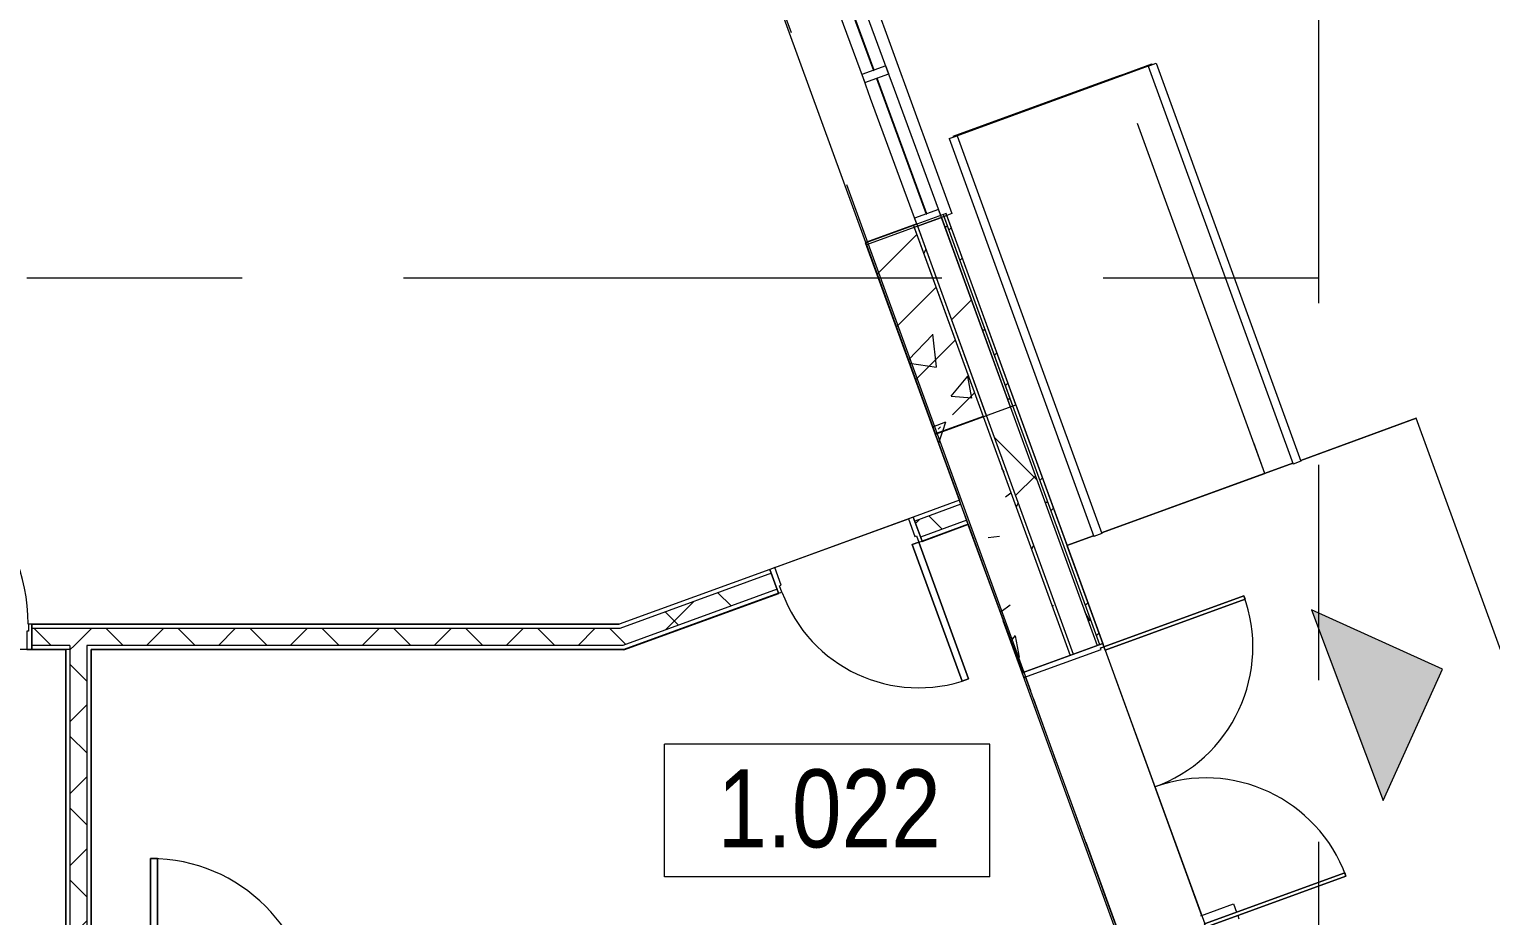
# Model space of a CAD drawing. Header units: millimetres. Extents: x 46431 to 216095, y -43515 to 31605.
# Drawn here: x 142567 to 151187, y -28042 to -22815 of the extents above; entities that cross this region are included whole.
import ezdxf

# ---------------------------------------------------------------- set-up
doc = ezdxf.new("R2010")
doc.units = ezdxf.units.MM
doc.linetypes.add('IMPORT-01 Штриховая _2 мм_', pattern=[600, 400, -200])
doc.linetypes.add('Осевые', pattern=[6350, 1270, -952.5, 3175, -952.5])
for name, color, linetype, lineweight in [('_Разделитель помещений_', 7, 'IMPORT-01 Штриховая _2 мм_', 9), ('Двери', 7, 'Continuous', 9), ('Импосты витража', 7, 'Continuous', 9), ('Импосты витража-1', 7, 'Continuous', 18), ('Каркас_Импост', 7, 'Continuous', 9), ('Марки помещений', 7, 'Continuous', 9), ('Обобщенные модели', 7, 'Continuous', 9), ('Общие ребра', 7, 'Continuous', 9), ('Ограждение', 7, 'Continuous', 9), ('Оси-2', 7, 'Осевые', 9), ('Пандус', 7, 'Continuous', 9), ('Панель', 7, 'Continuous', 9), ('Перекрытия', 7, 'Continuous', 9), ('Поручни', 7, 'Continuous', 9), ('Стены', 7, 'Continuous', 9), ('Стены-1', 7, 'Continuous', 18), ('Штриховка разреза-3', 7, 'Continuous', 9)]:
    doc.layers.add(name, color=color, linetype=linetype, lineweight=lineweight)
doc.layers.add('Линии-2', color=1, linetype='Continuous', lineweight=9, true_color=0xff0000)
doc.layers.add('Элементы узлов-2', color=1, linetype='Continuous', lineweight=9, true_color=0xff0000)
doc.styles.add('Arial Narrow_1', font='Arial Narrow.ttf', dxfattribs={"height": 460})
pattern_1 = [(45, (0, 0), (-212.13203, 212.13203), []), (135, (0, 0), (-212.13203, -212.13203), [])]
pattern_2 = [(45, (0, 0), (-502.8943, 502.8943), []), (45, (0, 762), (-502.8943, 502.8943), [])]
pattern_3 = [(50, (0, 0), (1457.472, -127.512), [152.4, -1676.4]), (355, (0, 0), (-281.942, 1528.454), [121.92, -1341.12]), (100.451, (121.5, -10.6), (1175.541, 1400.933), [129.52, -1424.721]), (46.184, (0, 406.4), (2168.632, -336.342), [228.6, -2514.6]), (96.636, (180.7, 378.4), (1899.22, 1979.42), [194.28, -2137.08]), (351.184, (0, 406.4), (1899.24, 1979.402), [182.88, -2011.68]), (21, (203.2, 304.8), (1212.915, -818.1215), [152.4, -1676.4]), (326, (203.2, 304.8), (494.417, 1473.504), [121.92, -1341.12]), (71.451, (304.3, 236.6), (1707.337, 655.37), [129.52, -1424.721]), (37.5, (0, 0), (24.7094, 676.4402), [67.056, -1257.808, 67.056, -1294.384, -1346.2]), (37.5, (0, 0), (24.7094, 676.4402), [-2686.304, 67.056, -1279.144]), (7.5, (0, 0), (534.5577, 801.4443), [67.056, -709.168, 67.056, -1227.328, -513.08]), (7.5, (0, 0), (534.5577, 801.4443), [-2070.608, 67.056, -446.024]), (327.5, (-453.14, 0), (1084.7275, -45.8312), [67.056, -440.944, 67.056, -1517.904, -2103.12]), (327.5, (-453.14, 0), (1084.7275, -45.8312), [-2092.96, 67.056, -2036.064]), (317.5, (-656.3, 0), (1185.0347, 203.4135), [67.056, -593.344, 67.056, -985.52, -1493.52]), (317.5, (-656.3, 0), (1185.0347, 203.4135), [-1712.976, 67.056, -1426.464])]
pattern_4 = [(0, (0, 0), (812.8, 203.2), [67.056, -542.544, 67.056, -542.544, -3251.2]), (0, (0, 0), (812.8, 203.2), [-1219.2, 67.056, -1152.144, 67.056, -542.544, -1422.4]), (0, (0, 0), (812.8, 203.2), [-3048, 67.056, -339.344, 67.056, -948.944]), (120, (304.8, 101.6), (-582.37636, 602.30545), [67.056, -542.544, 67.056, -542.544, -3251.2]), (120, (304.8, 101.6), (-582.37636, 602.30545), [-1219.2, 67.056, -1152.144, 67.056, -542.544, -1422.4]), (120, (304.8, 101.6), (-582.37636, 602.30545), [-3048, 67.056, -339.344, 67.056, -948.944]), (240, (406.4, 508), (-230.42364, -805.50545), [67.056, -542.544, 67.056, -542.544, -3251.2]), (240, (406.4, 508), (-230.42364, -805.50545), [-1219.2, 67.056, -1152.144, 67.056, -542.544, -1422.4]), (240, (406.4, 508), (-230.42364, -805.50545), [-3048, 67.056, -339.344, 67.056, -948.944])]
pattern_5 = [(45, (0, 0), (-707.107, 707.107), []), (135, (0, 0), (-707.107, -707.107), [])]

# ---------------------------------------------------------------- blocks, each defined once
blk = doc.blocks.new('Дверь - Однопольная - ДВ1_21х10-6240598-План 1-го этажа на отм_ -6_000')
at = {"layer": 'Двери'}
for p, q in [((-439, 1058), (-479, 1058)), ((-479, 1058), (-479, 100)), ((-439, 100), (-439, 1058)), ((-479, 100), (-439, 100))]:
    blk.add_line(p, q, dxfattribs=at)
blk.add_arc((-479, 100), 958, 360, 90, dxfattribs=at)
at = {"layer": 'Каркас_Импост'}
for p, q in [((-480, 100), (-500, 100)), ((-500, 100), (-500, -100)), ((-480, 60), (-480, 100)), ((500, 100), (480, 100)), ((480, 100), (480, 60)), ((500, -100), (500, 100)), ((-470, 60), (-480, 60)), ((-470, -100), (-470, 60)), ((480, 60), (470, 60)), ((470, 60), (470, -100)), ((-500, -100), (-470, -100)), ((470, -100), (500, -100))]:
    blk.add_line(p, q, dxfattribs=at)
at = {"layer": 'Панель'}
for p, q in [((-479, 1058), (-439, 1058)), ((-479, 100), (-479, 1058)), ((-439, 1058), (-439, 100)), ((-439, 100), (-479, 100))]:
    blk.add_line(p, q, dxfattribs=at)
blk = doc.blocks.new('Дверь - Однопольная - ДВ11_21х9-6240635-План 1-го этажа на отм_ -6_000')
at = {"layer": 'Двери'}
for p, q in [((-389, 933), (-429, 933)), ((-429, 933), (-429, 75)), ((-389, 75), (-389, 933)), ((-429, 75), (-389, 75))]:
    blk.add_line(p, q, dxfattribs=at)
blk.add_arc((-429, 75), 858, 360, 90, dxfattribs=at)
at = {"layer": 'Каркас_Импост'}
for p, q in [((-430, 75), (-450, 75)), ((-450, 75), (-450, -75)), ((-430, 35), (-430, 75)), ((-420, 35), (-430, 35)), ((-420, -75), (-420, 35)), ((430, 35), (420, 35)), ((420, 35), (420, -75)), ((450, 75), (430, 75)), ((430, 75), (430, 35)), ((450, -75), (450, 75)), ((-450, -75), (-420, -75)), ((420, -75), (450, -75))]:
    blk.add_line(p, q, dxfattribs=at)
at = {"layer": 'Панель'}
for p, q in [((-429, 933), (-389, 933)), ((-429, 75), (-429, 933)), ((-389, 933), (-389, 75)), ((-389, 75), (-429, 75))]:
    blk.add_line(p, q, dxfattribs=at)
blk = doc.blocks.new('Дверь - Двупольная_наруж_стемалит - ДН8_27-18-8171656-План 1-го этажа на отм_ -6_000')
at = {"layer": 'Двери'}
for p, q in [((-859, 1131.2), (-879, 1131.2)), ((-879, 1131.2), (-879, 252.2)), ((-859, 252.2), (-859, 1131.2)), ((859, 252.2), (859, 1131.2)), ((859, 1131.2), (879, 1131.2)), ((879, 1131.2), (879, 252.2)), ((-879, 252.2), (-859, 252.2)), ((879, 252.2), (859, 252.2))]:
    blk.add_line(p, q, dxfattribs=at)
for centre, start, end in [((-879, 252.2), 360, 90), ((879, 252.2), 90, 180)]:
    blk.add_arc(centre, 879, start, end, dxfattribs=at)
at = {"layer": 'Каркас_Импост'}
for p, q in [((-880, 252.5), (-900, 252.5)), ((-900, 252.5), (-900, -252.5)), ((-880, 232.5), (-880, 252.5)), ((-870, 232.5), (-880, 232.5)), ((-870, -252.5), (-870, 232.5)), ((880, 232.5), (870, 232.5)), ((870, 232.5), (870, -252.5)), ((900, 252.5), (880, 252.5)), ((880, 252.5), (880, 232.5)), ((900, -252.5), (900, 252.5)), ((-900, -252.5), (-870, -252.5)), ((870, -252.5), (900, -252.5))]:
    blk.add_line(p, q, dxfattribs=at)
at = {"layer": 'Панель'}
for p, q in [((-879, 1131.2), (-859, 1131.2)), ((-879, 252.2), (-879, 1131.2)), ((-859, 1131.2), (-859, 252.2)), ((859, 1131.2), (859, 252.2)), ((879, 1131.2), (859, 1131.2)), ((879, 252.2), (879, 1131.2)), ((-859, 252.2), (-879, 252.2)), ((859, 252.2), (879, 252.2))]:
    blk.add_line(p, q, dxfattribs=at)
blk = doc.blocks.new('Крыльцо 19 А-Б - Крыльцо 19 А-Б-1325646-План 1-го этажа на отм_ -6_000')
at = {"layer": 'Обобщенные модели'}
h = blk.add_hatch(dxfattribs=at)
h.set_pattern_fill('FP_52', color=256, style=0, pattern_type=2)
h.set_pattern_definition(pattern_4)
h.paths.add_polyline_path([(150574.3, -31383.4), (150693.3, -31383.4), (149563.4, -28279.2), (149404.4, -28337.1), (150513.2, -31383.4), (150564.3, -31383.4)], flags=0)
for p, q in [((150559, -25177), (150746.9, -25108.6)), ((153213.6, -31885.8), (150746.9, -25108.6)), ((150065.7, -25356.6), (150559, -25177)), ((150065.7, -25356.6), (150559, -25177)), ((150065.7, -25356.6), (150559, -25177)), ((148891, -25784.1), (150018.7, -25373.7)), ((148891, -25784.1), (150018.7, -25373.7)), ((148687.3, -25858.3), (148844.1, -25801.2)), ((148687.3, -25858.3), (148844.1, -25801.2)), ((148687.3, -25858.3), (148844.1, -25801.2)), ((150513.2, -31383.4), (149404.4, -28337.1)), ((150513.2, -31383.4), (149404.4, -28337.1)), ((149404.4, -28337.1), (150513.2, -31383.4)), ((153000.8, -31885.8), (151094.3, -31885.8)), ((151094.3, -31885.8), (153000.8, -31885.8)), ((151094.3, -31885.8), (153000.8, -31885.8)), ((153000.8, -31885.8), (153213.6, -31885.8)), ((153213.7, -31886.1), (153207.5, -31888.5)), ((153207.5, -31888.5), (153214.6, -31888.5)), ((153214.6, -31888.5), (153213.7, -31886.1))]:
    blk.add_line(p, q, dxfattribs=at)
blk = doc.blocks.new('Прямоугольный импост - Прямоугольный черный-8339168-План 1-го этажа на отм_ -6_000')
at = {"layer": 'Импосты витража-1'}
for p, q in [((-25, 75), (25, 75)), ((-25, -75), (-25, 75)), ((25, 75), (25, -75)), ((25, -75), (-25, -75))]:
    blk.add_line(p, q, dxfattribs=at)
blk = doc.blocks.new('Прямоугольный импост - Прямоугольный черный-8339222-План 1-го этажа на отм_ -6_000')
at = {"layer": 'Импосты витража'}
for p, q in [((147627.2, -23054.2), (147315.8, -22205.8)), ((147171.4, -22247.9), (147186.2, -22242.5)), ((147486.4, -23105.9), (147171.4, -22247.9))]:
    blk.add_line(p, q, dxfattribs=at)
blk = doc.blocks.new('Прямоугольный импост - Прямоугольный черный-8339223-План 1-го этажа на отм_ -6_000')
at = {"layer": 'Импосты витража'}
for p, q in [((147670, -23170.6), (147627.2, -23054.2)), ((147529.2, -23222.3), (147486.4, -23105.9))]:
    blk.add_line(p, q, dxfattribs=at)
blk = doc.blocks.new('Пандус 19 ось - Пандус 19 ось-1348449-План 1-го этажа на отм_ -6_000')
at = {"layer": 'Обобщенные модели'}
for p, q in [((149000.3, -23087.2), (148013.6, -23446.4)), ((149000.3, -23087.2), (149188.2, -23018.8)), ((149002, -23091.9), (149000.3, -23087.2)), ((149002, -23091.9), (149000.3, -23087.2)), ((149189.9, -23023.5), (149188.2, -23018.8)), ((148013.6, -23446.4), (148015.3, -23451.1)), ((149854.2, -25433.5), (149103.4, -23370.7)), ((149854.2, -25433.5), (149103.4, -23370.7)), ((149854.2, -25433.5), (149788.3, -25252.5)), ((150018.7, -25373.7), (149854.2, -25433.5)), ((148891, -25784.1), (149854.2, -25433.5))]:
    blk.add_line(p, q, dxfattribs=at)
blk = doc.blocks.new('Ограждение - Ограждение-1779869-План 1-го этажа на отм_ -6_000')
at = {"layer": 'Поручни'}
for p, q in [((147991.8, -23459.6), (148038.8, -23442.5)), ((148038.8, -23442.5), (148892.8, -25788.8)), ((147991.8, -23459.6), (148845.8, -25805.9)), ((148892.8, -25788.8), (148845.8, -25805.9))]:
    blk.add_line(p, q, dxfattribs=at)
blk = doc.blocks.new('Ограждение - Ограждение-1779873-План 1-го этажа на отм_ -6_000')
at = {"layer": 'Поручни'}
for p, q in [((149166.4, -23032.1), (149213.4, -23015)), ((149213.4, -23015), (150067.4, -25361.3)), ((149166.4, -23032.1), (150020.4, -25378.4)), ((150067.4, -25361.3), (150020.4, -25378.4))]:
    blk.add_line(p, q, dxfattribs=at)
blk = doc.blocks.new('Прямоугольный импост - Прямоугольный черный-8339228-План 1-го этажа на отм_ -6_000')
at = {"layer": 'Импосты витража'}
for p, q in [((147942.5, -23912.8), (147670, -23170.6)), ((147801.5, -23964.2), (147529.2, -23222.3))]:
    blk.add_line(p, q, dxfattribs=at)
blk = doc.blocks.new('Дверь - Однопольная - ДВ11_21х11-6240608-План 1-го этажа на отм_ -6_000')
at = {"layer": 'Двери'}
for p, q in [((-489, 1133), (-529, 1133)), ((-529, 1133), (-529, 75)), ((-489, 75), (-489, 1133)), ((-529, 75), (-489, 75))]:
    blk.add_line(p, q, dxfattribs=at)
blk.add_arc((-529, 75), 1058, 360, 90, dxfattribs=at)
at = {"layer": 'Каркас_Импост'}
for p, q in [((-530, 75), (-550, 75)), ((-550, 75), (-550, -75)), ((-530, 35), (-530, 75)), ((-520, 35), (-530, 35)), ((-520, -75), (-520, 35)), ((530, 35), (520, 35)), ((520, 35), (520, -75)), ((550, 75), (530, 75)), ((530, 75), (530, 35)), ((550, -75), (550, 75)), ((-550, -75), (-520, -75)), ((520, -75), (550, -75))]:
    blk.add_line(p, q, dxfattribs=at)
at = {"layer": 'Панель'}
for p, q in [((-529, 1133), (-489, 1133)), ((-529, 75), (-529, 1133)), ((-489, 1133), (-489, 75)), ((-489, 75), (-529, 75))]:
    blk.add_line(p, q, dxfattribs=at)
blk = doc.blocks.new('Прямоугольный импост - Прямоугольный черный-8339178-План 1-го этажа на отм_ -6_000')
at = {"layer": 'Импосты витража-1'}
for p, q in [((-50, 75), (0, 75)), ((-50, -75), (-50, 75)), ((0, 75), (0, -75)), ((0, -75), (-50, -75))]:
    blk.add_line(p, q, dxfattribs=at)
blk = doc.blocks.new('Марка помещения_Р - Марка помещения-4575829-План 1-го этажа на отм_ -6_000')
at = {"layer": 'Марки помещений'}
for p, q in [((-4.79375, -1.95625), (-4.79375, 1.95625)), ((4.79375, 1.95625), (-4.79375, 1.95625)), ((4.79375, -1.95625), (4.79375, 1.95625)), ((4.79375, -1.95625), (-4.79375, -1.95625))]:
    blk.add_line(p, q, dxfattribs=at)

msp = doc.modelspace()

# ---------------------------------------------------------------- hatches: boundary and pattern name
at = {"layer": 'Штриховка разреза-3'}
h = msp.add_hatch(dxfattribs=at)
h.set_pattern_fill('FP_6', color=256, style=0, pattern_type=2)
h.set_pattern_definition(pattern_5)
h.paths.add_polyline_path([(148210.9, -25090.3), (148351.9, -25039), (147946.3, -23924.9), (147805.4, -23976.2), (147983.4, -24465.4)], flags=0)
h = msp.add_hatch(dxfattribs=at)
h.set_pattern_fill('FP_5', color=256, style=0, pattern_type=2)
h.set_pattern_definition(pattern_4)
h.paths.add_polyline_path([(148352.4, -25040.6), (148366.5, -25035.5), (147956.1, -23907.9), (147942, -23913), (148090.8, -24321.8)], flags=0)
h = msp.add_hatch(dxfattribs=at)
h.set_pattern_fill('FP_5', color=256, style=0, pattern_type=2)
h.set_pattern_definition(pattern_4)
h.paths.add_polyline_path([(148351.9, -25039), (148365.9, -25033.9), (147960.4, -23919.8), (147946.3, -23924.9), (148090.8, -24321.8)], flags=0)
h = msp.add_hatch(dxfattribs=at)
h.set_pattern_fill('FP_3', color=256, style=0, pattern_type=2)
h.set_pattern_definition(pattern_2)
h.paths.add_polyline_path([(148366.5, -25035.5), (148385.3, -25028.7), (147974.9, -23901), (147956.1, -23907.9), (148106.7, -24321.8)], flags=0)
h = msp.add_hatch(dxfattribs=at)
h.set_pattern_fill('FP_3', color=256, style=0, pattern_type=2)
h.set_pattern_definition(pattern_2)
h.paths.add_polyline_path([(148365.9, -25033.9), (148384.7, -25027.1), (147979.2, -23912.9), (147960.4, -23919.8), (148106.7, -24321.8)], flags=0)
h = msp.add_hatch(dxfattribs=at)
h.set_pattern_fill('FP_7', color=256, style=0, pattern_type=2)
h.set_pattern_definition(pattern_3)
h.paths.add_polyline_path([(147910.8, -25201.4), (148192.7, -25098.8), (147782.3, -23971.2), (147500.4, -24073.8), (147590.6, -24321.8)], flags=0)
h = msp.add_hatch(dxfattribs=at)
h.set_pattern_fill('FP_4', color=256, style=0, pattern_type=2)
h.set_pattern_definition([(45, (0, 0), (-424.264, 424.264), [600, -100, 20, -100]), (45, (0, 424), (-424.264, 424.264), [])])
h.paths.add_polyline_path([(147910.2, -25199.8), (148192.1, -25097.2), (147786.6, -23983), (147504.7, -24085.6), (147590.6, -24321.8)], flags=0)
h = msp.add_hatch(dxfattribs=at)
h.set_pattern_fill('FP_5', color=256, style=0, pattern_type=2)
h.set_pattern_definition(pattern_4)
h.paths.add_polyline_path([(148192.7, -25098.8), (148211.5, -25091.9), (147801.1, -23964.3), (147782.3, -23971.2), (147983.4, -24523.9)], flags=0)
h = msp.add_hatch(dxfattribs=at)
h.set_pattern_fill('FP_5', color=256, style=0, pattern_type=2)
h.set_pattern_definition(pattern_4)
h.paths.add_polyline_path([(148192.1, -25097.2), (148210.9, -25090.3), (147805.4, -23976.2), (147786.6, -23983), (147983.4, -24523.9)], flags=0)
h = msp.add_hatch(dxfattribs=at)
h.set_pattern_fill('FP_6', color=256, style=0, pattern_type=2)
h.set_pattern_definition(pattern_5)
h.paths.add_polyline_path([(148723.9, -26499.9), (148864.9, -26448.6), (148351.9, -25039), (148210.9, -25090.3), (148377.7, -25548.5)], flags=0)
h = msp.add_hatch(dxfattribs=at)
h.set_pattern_fill('FP_5', color=256, style=0, pattern_type=2)
h.set_pattern_definition(pattern_4)
h.paths.add_polyline_path([(148864.9, -26448.6), (148879, -26443.4), (148365.9, -25033.9), (148351.9, -25039), (148831, -26355.6)], flags=0)
h = msp.add_hatch(dxfattribs=at)
h.set_pattern_fill('FP_3', color=256, style=0, pattern_type=2)
h.set_pattern_definition(pattern_2)
h.paths.add_polyline_path([(148879, -26443.4), (148897.8, -26436.6), (148384.7, -25027.1), (148365.9, -25033.9), (148831, -26311.7)], flags=0)
h = msp.add_hatch(dxfattribs=at)
h.set_pattern_fill('FP_7', color=256, style=0, pattern_type=2)
h.set_pattern_definition(pattern_3)
h.paths.add_polyline_path([(148423.2, -26609.3), (148705.1, -26506.7), (148192.1, -25097.2), (147910.2, -25199.8), (148105.9, -25737.5)], flags=0)
h = msp.add_hatch(dxfattribs=at)
h.set_pattern_fill('FP_5', color=256, style=0, pattern_type=2)
h.set_pattern_definition(pattern_4)
h.paths.add_polyline_path([(148705.1, -26506.7), (148723.9, -26499.9), (148210.9, -25090.3), (148192.1, -25097.2), (148356.4, -25548.5)], flags=0)
h = msp.add_hatch(dxfattribs=at)
h.set_pattern_fill('FP_1', color=256, style=0, pattern_type=2)
h.set_pattern_definition(pattern_1)
h.paths.add_polyline_path([(146068.2, -26447.9), (146977.9, -26116.8), (146943.7, -26022.8), (146050.6, -26347.9)], flags=0)
h.paths.add_polyline_path([(147823.6, -25809), (148095.9, -25709.9), (148061.7, -25615.9), (147789.4, -25715)], flags=0)
h = msp.add_hatch(dxfattribs=at)
h.set_pattern_fill('FP_1', color=256, style=0, pattern_type=2)
h.set_pattern_definition(pattern_1)
h.paths.add_polyline_path([(144593.1, -26447.9), (146068.2, -26447.9), (146050.6, -26347.9), (142581.6, -26347.9), (142581.6, -26447.9), (142906.6, -26447.9)], flags=0)
h.paths.add_polyline_path([(139241.6, -26447.9), (141481.6, -26447.9), (141481.6, -26347.9), (139241.6, -26347.9), (139241.6, -26442.9)], flags=0)
h = msp.add_hatch(dxfattribs=at)
h.set_pattern_fill('FP_1', color=256, style=0, pattern_type=2)
h.set_pattern_definition(pattern_1)
h.paths.add_polyline_path([(142906.6, -28662.9), (142906.6, -26447.9), (142806.6, -26447.9), (142806.6, -28662.9), (142897.9, -28662.9)], flags=0)
at = {"layer": 'Элементы узлов-2'}
msp.add_hatch(color=256, dxfattribs=at).paths.add_polyline_path([(150552.3, -27361.7), (150901.7, -26588.4), (150128.4, -26239), (150330.9, -26775.2)], flags=0)

# ---------------------------------------------------------------- linework, layer by layer
at = {"layer": '_Разделитель помещений_'}
msp.add_line((149038.4, -28269.3), (148443.1, -26633.8), dxfattribs=at)
at = {"layer": 'Линии-2'}
for p, q in [((150901.7, -26588.4), (150128.4, -26239)), ((150128.4, -26239), (150552.3, -27361.7)), ((150552.3, -27361.7), (150901.7, -26588.4))]:
    msp.add_line(p, q, dxfattribs=at)
at = {"layer": 'Общие ребра'}
for p, q in [((147942, -23913), (148352.4, -25040.6)), ((147946.3, -23924.9), (148351.9, -25039)), ((147956.1, -23907.9), (148366.5, -25035.5)), ((147960.4, -23919.8), (148365.9, -25033.9)), ((147782.3, -23971.2), (147500.4, -24073.8)), ((147801.1, -23964.3), (147782.3, -23971.2)), ((147782.3, -23971.2), (148192.7, -25098.8)), ((147786.6, -23983), (148192.1, -25097.2)), ((147801.5, -23964.2), (147801.1, -23964.3)), ((147801.1, -23964.3), (148211.5, -25091.9)), ((147805.4, -23976.2), (148210.9, -25090.3)), ((148351.9, -25039), (148864.9, -26448.6)), ((148365.9, -25033.9), (148879, -26443.4)), ((148192.1, -25097.2), (147910.2, -25199.8)), ((147910.2, -25199.8), (148192.1, -25097.2)), ((148192.1, -25097.2), (148705.1, -26506.7)), ((148210.9, -25090.3), (148723.9, -26499.9)), ((148053.1, -25592.4), (147780.9, -25691.5)), ((148061.7, -25615.9), (148053.1, -25592.4)), ((148061.7, -25615.9), (147789.4, -25715)), ((148095.9, -25709.9), (148061.7, -25615.9)), ((148095.9, -25709.9), (147823.6, -25809)), ((147832.2, -25832.5), (148104.4, -25733.4)), ((148104.4, -25733.4), (147832.2, -25832.5)), ((148104.4, -25733.4), (148095.9, -25709.9)), ((148105.1, -25735.3), (148103.2, -25735.9)), ((146935.2, -25999.3), (146046.2, -26322.9)), ((146943.7, -26022.8), (146050.6, -26347.9)), ((146977.9, -26116.8), (146068.2, -26447.9)), ((146072.6, -26472.9), (146986.5, -26140.3)), ((146986.5, -26140.3), (146072.6, -26472.9)), ((146046.2, -26322.9), (142581.6, -26322.9)), ((146050.6, -26347.9), (142581.6, -26347.9)), ((142806.6, -26447.9), (142581.6, -26447.9)), ((142806.6, -26447.9), (142806.6, -26472.9)), ((146068.2, -26447.9), (142906.6, -26447.9)), ((142906.6, -26447.9), (142906.6, -26472.9)), ((142581.6, -26472.9), (142781.6, -26472.9)), ((142806.6, -26472.9), (142781.6, -26472.9)), ((142806.6, -26472.9), (142806.6, -28662.9)), ((142906.6, -26472.9), (142906.6, -28662.9))]:
    msp.add_line(p, q, dxfattribs=at)
at = {"layer": 'Оси-2'}
for p, q in [((129251.3, 26095.3), (153940.5, -41737.8)), ((150171.6, 25417.1), (150171.6, -41733.9)), ((150171.6, -24282.9), (50527.1, -24282.9))]:
    msp.add_line(p, q, dxfattribs=at)
at = {"layer": 'Пандус'}
msp.add_line((148015.3, -23451.1), (149189.9, -23023.5), dxfattribs=at)
at = {"layer": 'Перекрытия'}
for p, q in [((147500.6, -24071.5), (141847.7, -8540.3)), ((150746.9, -25108.6), (150065.7, -25356.6)), ((153213.6, -31885.8), (150746.9, -25108.6)), ((150018.7, -25373.7), (148891, -25784.1)), ((147780.9, -25691.5), (146935.2, -25999.3)), ((146963.4, -25989.4), (147752.8, -25702.1)), ((147832.2, -25832.5), (147780.9, -25691.5)), ((148104.4, -25733.4), (147832.2, -25832.5)), ((148844.1, -25801.2), (148687.3, -25858.3)), ((148687.3, -25858.3), (148905, -26456.3)), ((146935.2, -25999.3), (146986.5, -26140.3)), ((146986.5, -26140.3), (146072.6, -26472.9)), ((142582.7, -26322.9), (146046.2, -26322.9)), ((142781.6, -26472.9), (140481.6, -26472.9)), ((142781.6, -29382.9), (142781.6, -26472.9)), ((146072.6, -26472.9), (142931.6, -26472.9)), ((142931.6, -26472.9), (142931.6, -28662.9)), ((148911.8, -26475.1), (149481.5, -28040.4)), ((149038.4, -28269.3), (148443.1, -26633.8))]:
    msp.add_line(p, q, dxfattribs=at)
at = {"layer": 'Стены'}
for p, q in [((147382.2, -22181.6), (148008.3, -23901.8)), ((148008.3, -23901.8), (147979.1, -23912.5)), ((148385.3, -25028.7), (148897.8, -26436.6)), ((148105.1, -25735.3), (147910.8, -25201.4)), ((148423.2, -26609.3), (148311.7, -26302.8)), ((148423.2, -26609.3), (148897.8, -26436.6)), ((148423.2, -26609.3), (148897.8, -26436.6)), ((148897.8, -26436.6), (148905, -26456.3)), ((148911.8, -26475.1), (149499.4, -28089.5)), ((149038.9, -28300.8), (148423.2, -26609.3)), ((149477.1, -28042), (149669.7, -27971.9)), ((149669.7, -27971.9), (149687.6, -28021)), ((149694.4, -28039.8), (149701.6, -28059.5))]:
    msp.add_line(p, q, dxfattribs=at)
at = {"layer": 'Стены-1'}
for p, q in [((147256.7, -22269.8), (147545.9, -23057.4)), ((147550.6, -23055.7), (147261.4, -22268.1)), ((147545.9, -23057.4), (147550.6, -23055.7)), ((147567.8, -23102.6), (147563.1, -23104.4)), ((147563.1, -23104.4), (147856.8, -23904.3)), ((147861.5, -23902.6), (147567.8, -23102.6)), ((147800.8, -23962.3), (147499.7, -24071.9)), ((147979.2, -23912.9), (147504.7, -24085.6)), ((147801.5, -23964.2), (147800.8, -23962.3)), ((147974.9, -23901), (147801.5, -23964.2)), ((147856.8, -23904.3), (147861.5, -23902.6)), ((148385.3, -25028.7), (147974.9, -23901)), ((148384.7, -25027.1), (147979.2, -23912.9)), ((147499.7, -24071.9), (147497.8, -24072.6)), ((147497.8, -24072.6), (148050.5, -25591.2)), ((148052.4, -25590.5), (147500.4, -24073.8)), ((147500.4, -24073.8), (147910.8, -25201.4)), ((147504.7, -24085.6), (147910.2, -25199.8)), ((147910.8, -25201.4), (148385.3, -25028.7)), ((148897.8, -26436.6), (148384.7, -25027.1)), ((147910.2, -25199.8), (148053.1, -25592.4)), ((147780.9, -25691.5), (147832.2, -25832.5)), ((147832.9, -25834.3), (148103.2, -25735.9)), ((148103.2, -25735.9), (148424.2, -26609)), ((148104.4, -25733.4), (148423.2, -26609.3)), ((148105.1, -25735.3), (148104.4, -25733.4)), ((148426.1, -26608.3), (148105.1, -25735.3)), ((147832.2, -25832.5), (147832.9, -25834.3)), ((146986.5, -26140.3), (146935.2, -25999.3)), ((146073, -26474.9), (146987.1, -26142.2)), ((146987.1, -26142.2), (146986.5, -26140.3)), ((142581.6, -26322.9), (142581.6, -26472.9)), ((148423.2, -26609.3), (148897.8, -26436.6)), ((142781.6, -26472.9), (142781.6, -28662.9)), ((142931.6, -26472.9), (146072.6, -26472.9)), ((142931.6, -28662.9), (142931.6, -26472.9)), ((148424.2, -26609), (148426.1, -26608.3))]:
    msp.add_line(p, q, dxfattribs=at)

# ---------------------------------------------------------------- block references
at = {"layer": 'Двери'}
for name, p in [('Дверь - Однопольная - ДВ11_21х11-6240608-План 1-го этажа на отм_ -6_000', (142031.6, -26397.9)), ('Дверь - Однопольная - ДВ1_21х10-6240598-План 1-го этажа на отм_ -6_000', (143761.6, -28762.9))]:
    msp.add_blockref(name, p, dxfattribs=at)
for name, p, rotation in [('Дверь - Однопольная - ДВ11_21х9-6240635-План 1-го этажа на отм_ -6_000', (147383.7, -25915.9), 199.9999999999996), ('Дверь - Двупольная_наруж_стемалит - ДН8_27-18-8171656-План 1-го этажа на отм_ -6_000', (148968.3, -27368.7), 289.9999999999995)]:
    msp.add_blockref(name, p, dxfattribs=dict(at, rotation=rotation))
at = {"layer": 'Импосты витража'}
for name in ['Прямоугольный импост - Прямоугольный черный-8339222-План 1-го этажа на отм_ -6_000', 'Прямоугольный импост - Прямоугольный черный-8339223-План 1-го этажа на отм_ -6_000', 'Прямоугольный импост - Прямоугольный черный-8339228-План 1-го этажа на отм_ -6_000']:
    msp.add_blockref(name, (0, 0), dxfattribs=at)
at = {"layer": 'Импосты витража', "extrusion": (0, 0, -1), "rotation": 249.8415281392675}
for name, p in [('Прямоугольный импост - Прямоугольный черный-8339168-План 1-го этажа на отм_ -6_000', (-147556.8, -23080)), ('Прямоугольный импост - Прямоугольный черный-8339178-План 1-го этажа на отм_ -6_000', (-147876.3, -23950.4))]:
    msp.add_blockref(name, p, dxfattribs=at)
at = {"layer": 'Марки помещений', "xscale": 199.9999999999999, "yscale": 199.9999999999999, "zscale": 199.9999999999999}
msp.add_blockref('Марка помещения_Р - Марка помещения-4575829-План 1-го этажа на отм_ -6_000', (147273.1, -27420.9), dxfattribs=at)
at = {"layer": 'Обобщенные модели'}
for name in ['Пандус 19 ось - Пандус 19 ось-1348449-План 1-го этажа на отм_ -6_000', 'Крыльцо 19 А-Б - Крыльцо 19 А-Б-1325646-План 1-го этажа на отм_ -6_000']:
    msp.add_blockref(name, (0, 0), dxfattribs=at)
at = {"layer": 'Ограждение'}
for name in ['Ограждение - Ограждение-1779873-План 1-го этажа на отм_ -6_000', 'Ограждение - Ограждение-1779869-План 1-го этажа на отм_ -6_000']:
    msp.add_blockref(name, (0, 0), dxfattribs=at)

# ---------------------------------------------------------------- texts
at = {"layer": 'Марки помещений', "insert": (146625.2, -27179), "char_height": 460, "width": 1587.341, "attachment_point": 1, "style": 'Arial Narrow_1'}
msp.add_mtext('1.022', dxfattribs=at)

doc.saveas('drawing.dxf')
